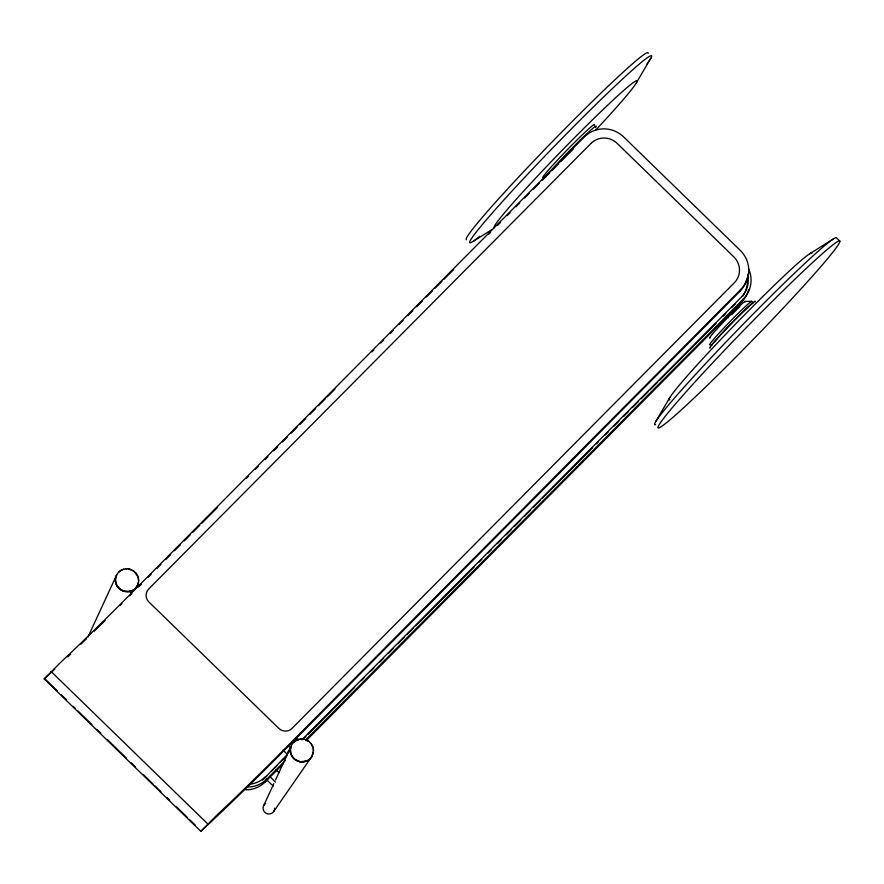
<?xml version="1.0" encoding="UTF-8"?>
<svg xmlns="http://www.w3.org/2000/svg" width="884" height="884" viewBox="0 0 884 884"><rect width="100%" height="100%" fill="white"/><g stroke="black" fill="none" stroke-linecap="round" stroke-linejoin="round"><path stroke-width="1.33" d="M125.174 568.92C119.008 569.583 114.334 575.981 115.605 582.048M304.892 739.466C297.764 737.134 289.598 743.455 290.405 751.002M313.5 749.986L311.809 756.671M138.412 578.467C139.816 584.843 134.379 591.661 127.749 591.739A11.636 11.404 29.8 0 1 115.517 578.456L115.749 577.407M290.482 748.726L290.692 747.632M115.539 578.467L115.881 576.898M138.479 582.048L137.893 584.368M313.422 752.284L312.837 754.593M290.748 747.422L291.112 746.273M115.771 577.296L116.158 576.048M291.068 746.383L290.482 748.693A11.636 11.404 29.8 0 0 302.693 761.964L306.218 761.234L310.162 758.704L309.201 759.544M88.654 635.552L116.677 574.92M263.598 805.788L273.83 783.622M275.543 779.931L289.19 750.383M136.832 586.501L137.407 585.473M273.642 811.6L312.35 755.709M262.482 780.108A25.139 24.63 29.8 0 0 264.062 778.649L287.344 754.516M245.862 789.854A27.934 27.371 29.8 0 0 265.366 781.799L266.979 778.981L285.455 760.373M282.968 750.096L286.913 753.93L290.372 747.886L288.405 745.974M739.643 291.621L740.958 289.311A27.934 27.371 29.8 0 0 740.273 250.404L623.64 136.921A27.934 27.371 29.8 0 0 584.346 136.921L118.357 606.325A196.977 9.967 -45.8 0 1 60.709 662.315L44.2 678.923L200.812 831.314L202.812 829.501A210.293 10.641 -45.8 0 0 284.261 750.372L739.643 291.621A27.934 27.371 29.8 0 0 746.295 280.438M306.196 740.67L741.654 301.974L743.267 299.157A27.934 27.371 29.8 0 0 748.759 269.178M636.458 82.632L650.823 58.222M655.718 421.513L669.973 397.314M310.284 758.594L311.776 756.726M136.136 587.473L136.777 586.567M311.08 757.699L311.544 757.08M200.812 831.314L217.331 814.716A196.977 9.967 -45.8 0 0 274.968 758.715L740.958 289.311M129.771 595.838L131.716 593.882M138.534 587.02L141.451 584.081M148.258 577.219L151.175 574.28M157.009 568.401L160.899 564.478M165.761 559.583L170.623 554.688M174.513 550.765L180.347 544.887M184.237 540.964L190.082 535.085M192.999 532.146L199.806 525.284M201.751 523.328L217.309 507.648M246.492 478.255L248.437 476.299M255.244 469.437L258.161 466.498M264.968 459.636L267.885 456.697M273.72 450.818L277.62 446.895M282.482 442L287.344 437.105M291.234 433.182L297.068 427.303M299.985 424.364L305.82 418.486M309.709 414.563L315.544 408.684M318.461 405.745L325.279 398.883M327.224 396.927L335.003 389.082M371.965 351.854L373.91 349.887M380.717 343.036L383.634 340.097M390.441 333.235L393.358 330.296M399.192 324.417L403.082 320.494M407.944 315.599L412.806 310.693M416.707 306.781L422.541 300.903M426.431 296.98L432.265 291.101M435.182 288.162L441.989 281.3M443.934 279.344L453.658 269.543M488.675 234.271L490.62 232.304M497.427 225.453L500.344 222.514M507.162 215.652L510.079 212.713M515.913 206.834L519.803 202.911M524.665 198.016L529.527 193.11M533.417 189.198L539.251 183.32M542.168 180.369L548.975 173.518M551.903 170.579L558.71 163.717M560.655 161.761L573.296 149.02M286.913 753.93L289.598 751.223M301.919 739.82L741.267 297.212A25.139 24.63 29.8 0 0 747.599 274.338M264.062 778.649L266.979 775.71M271.841 770.815L276.703 765.92M280.582 761.997L286.416 756.118M302.947 739.477L305.853 736.538M307.798 734.582L354.462 687.575M361.258 680.724L364.175 677.785M370.982 670.934L373.899 667.995M379.733 662.116L383.623 658.204M388.474 653.298L393.336 648.403M398.198 643.508L404.032 637.64M406.949 634.701L413.745 627.839M415.69 625.883L474.012 567.13M478.874 562.235L481.791 559.296M487.625 553.417L491.515 549.505M497.338 543.627L501.228 539.715M506.09 534.82L510.952 529.925M514.842 526.002L520.676 520.124M524.555 516.212L530.389 510.333M533.306 507.394L540.113 500.543M542.058 498.587L592.6 447.669M596.49 443.746L598.435 441.79M605.231 434.939L608.148 432M613.982 426.121L618.844 421.226M623.706 416.331L628.568 411.436M632.447 407.513L638.281 401.645M641.198 398.706L648.005 391.844M649.95 389.888L657.718 382.054M659.663 380.098L716.04 323.301M722.847 316.45L725.764 313.511M731.598 307.632L735.488 303.72M305.157 739.532L305.787 739.742L743.267 299.157M265.366 781.799L282.869 764.174M118.776 572.07L121.406 570.136M293.72 742.295L296.46 740.306M44.2 678.923L46.189 677.111A210.293 10.641 -45.8 0 0 54.775 669.133M134.445 589.164L135.285 588.424M473.437 241.188L491.449 229.917M809.744 253.752L833.612 238.813M132.6 590.401L128.302 591.672L123.804 591.219L119.782 589.098L116.787 585.462L119.782 589.098M132.445 590.468L130.954 591.109M307.544 760.627L305.897 761.334M121.727 569.981L122.522 569.627M296.67 740.206L297.466 739.853M307.389 760.704L300.527 761.842L294.825 759.389M122.81 569.517L123.683 569.23M297.753 739.742L298.626 739.455M305.146 761.555C298.416 763.566 290.759 758.218 290.416 751.179M130.202 591.33L124.202 591.33L119.881 589.164M300.118 739.146L300.98 739.057M125.705 568.854L127.528 568.821M126.346 568.81L127.263 568.81M301.289 739.046L302.217 739.046M745.267 301.422L751.842 301.322M128.799 568.976L129.65 569.152M303.742 739.201L304.593 739.389M128.622 568.942L134.158 571.373M129.948 569.23L130.843 569.517M305.787 739.742L309.168 741.654L311.566 744.262M132.224 570.125L133.009 570.567M307.179 740.361L307.952 740.803M133.263 570.732L137.694 576.036M308.085 740.88L309.102 741.599M294.737 759.334L292.35 756.726M839.8 241.089A130.357 6.597 -45.8 0 0 699.785 376.706A130.357 6.597 -45.8 0 0 707.012 385.656A130.357 6.597 -45.8 0 0 839.8 241.089L836.463 237.851A130.357 6.597 -45.8 0 0 736.615 330.97A130.357 6.597 -45.8 0 0 655.541 424.663M737.809 304.615L739.786 306.527L731.742 314.638L729.764 312.715M726.471 315.787L728.449 317.699M137.727 583.418L139.694 585.341M296.449 737.864L298.416 739.786M129.683 591.529L131.65 593.451M276.018 769.854L278.979 772.738M269.576 776.329L275.51 782.108M266.283 779.401L273.211 786.13M50.952 671.354L207.574 823.755M44.62 678.536L57.427 691.001M61.361 694.835L66.289 699.62M73.184 706.338L75.151 708.25M78.112 711.123L91.903 724.548M96.831 729.333L100.765 733.168M107.66 739.875L126.379 758.085M131.307 762.881L135.241 766.715M143.12 774.384L152.976 783.964M154.943 785.887L160.855 791.633M166.767 797.39L169.717 800.263M176.612 806.97L187.452 817.512M189.419 819.435L195.331 825.181M135.153 572.257L135.782 572.942M310.903 743.378L312.638 746.262M135.882 573.042L136.622 574.036M312.151 745.245L313.488 749.787M137.208 575.02L138.136 577.296M292.284 756.638L290.825 753.455M137.782 576.257L138.545 579.55M312.693 746.383L313.08 747.521M115.881 583.219L116.776 585.44L115.472 580.954M313.345 748.66L313.522 751.091M290.549 752.284L290.383 749.886M138.556 579.661L138.578 580.854M115.439 579.661L115.461 580.854M542.953 177.839A37.239 1.89 -45.8 0 1 568.191 148.866A37.239 1.89 -45.8 0 1 594.313 125.241M544.433 176.855A37.239 1.89 -45.8 0 1 543.549 177.496M546.898 175.474A37.239 1.89 -45.8 0 1 579.197 141.108A37.239 1.89 -45.8 0 1 595.462 127.683M466.454 239.741A130.357 6.597 -45.8 0 1 553.859 140.114A130.357 6.597 -45.8 0 1 648.149 53.316M479.758 236.326A130.357 6.597 -45.8 0 1 553.616 147.031A130.357 6.597 -45.8 0 1 646.558 64.499M494.211 227.807A102.422 5.182 -45.8 0 1 595.617 116.754A102.422 5.182 -45.8 0 1 606.546 118.39L600.203 125.285A102.422 5.182 -45.8 0 1 596.037 129.771M748.626 289.643A27.934 27.371 29.8 0 1 741.654 301.974M266.979 778.981A27.934 27.371 29.8 0 1 247.476 787.036M264.99 777.036A25.139 24.63 29.8 0 1 250.691 784.075M747.091 278.084A25.139 24.63 29.8 0 1 742.461 296.383M88.223 636.823A5.823 5.702 29.8 0 1 89.671 634.093M90.334 633.496A5.823 5.702 29.8 0 1 90.709 633.242M711.51 345.721A30.255 1.536 -45.8 0 1 712.592 344.163M713.465 343.069A30.255 1.536 -45.8 0 1 735.422 319.411A30.255 1.536 -45.8 0 1 753.245 302.98M751.676 301.952A30.255 1.536 -45.8 0 0 733.764 317.787L731.554 320.019A30.255 1.536 -45.8 0 0 710.438 344.406M745.135 301.952A25.603 1.293 -45.8 0 0 729.963 315.345L728.107 317.234A25.603 1.293 -45.8 0 0 710.228 337.876M710.537 347.666A32.586 1.646 -45.8 0 1 730.902 323.842A32.586 1.646 -45.8 0 1 754.958 301.952M669.829 399.778A102.422 5.182 -45.8 0 1 733.521 326.163A102.422 5.182 -45.8 0 1 811.987 252.99M274.405 809.987A5.823 5.702 29.8 0 1 265.985 813.236A5.823 5.702 29.8 0 1 264.614 804.318M264.935 804.009A5.823 5.702 29.8 0 1 265.653 803.468M274.626 808.208A5.823 5.702 29.8 0 1 274.515 809.545M121.959 603.695A210.293 10.641 -45.8 0 1 120.08 605.584M105.174 620.435A210.293 10.641 -45.8 0 1 94.301 631.154M86.588 638.69A210.293 10.641 -45.8 0 1 80.952 644.171M70.654 654.083A210.293 10.641 -45.8 0 1 67.748 656.867M591.009 143.407L148.689 589.009A9.315 9.127 29.8 0 0 148.91 601.982L278.869 728.438A9.315 9.127 29.8 0 0 291.974 728.438L734.295 282.825A18.619 18.244 29.8 0 0 733.842 256.89L617.209 143.407A18.619 18.244 29.8 0 0 591.009 143.407"/></g></svg>
